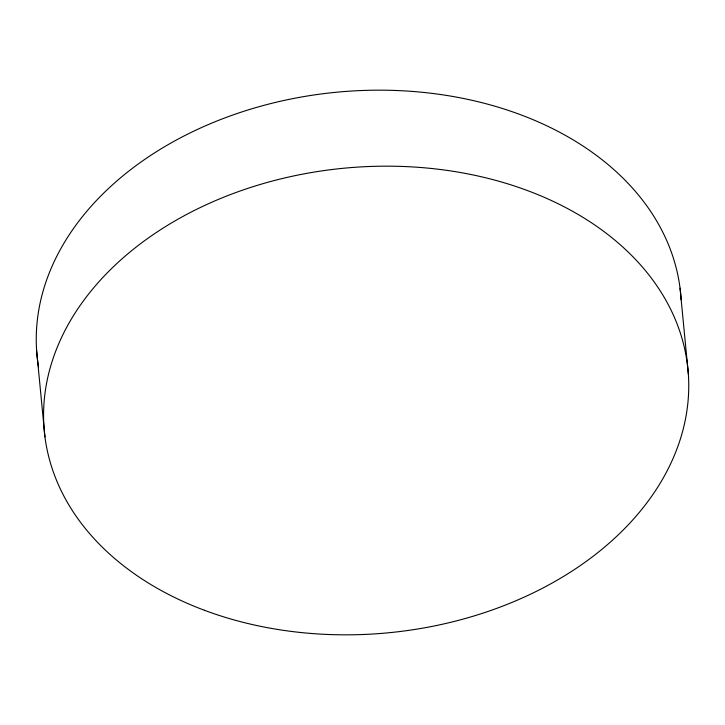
<?xml version="1.0" encoding="UTF-8"?>
<svg xmlns="http://www.w3.org/2000/svg" width="725" height="725" viewBox="0 0 725 725"><rect width="100%" height="100%" fill="white"/><g stroke="black" fill="none" stroke-linecap="round" stroke-linejoin="round"><path stroke-width="1.09" d="M680.05 288.115L688.36 374.182M36.64 350.818L44.95 436.885M38.534 366.986A323.305 233.35 -5.5 0 1 332.857 92.592A323.305 233.35 -5.5 0 1 681.147 299.842M204.459 610.287A323.305 233.35 -5.5 0 0 688.75 386.026A323.305 233.35 -5.5 0 0 205.266 205.184A323.305 233.35 -5.5 0 0 204.459 610.287"/></g></svg>
